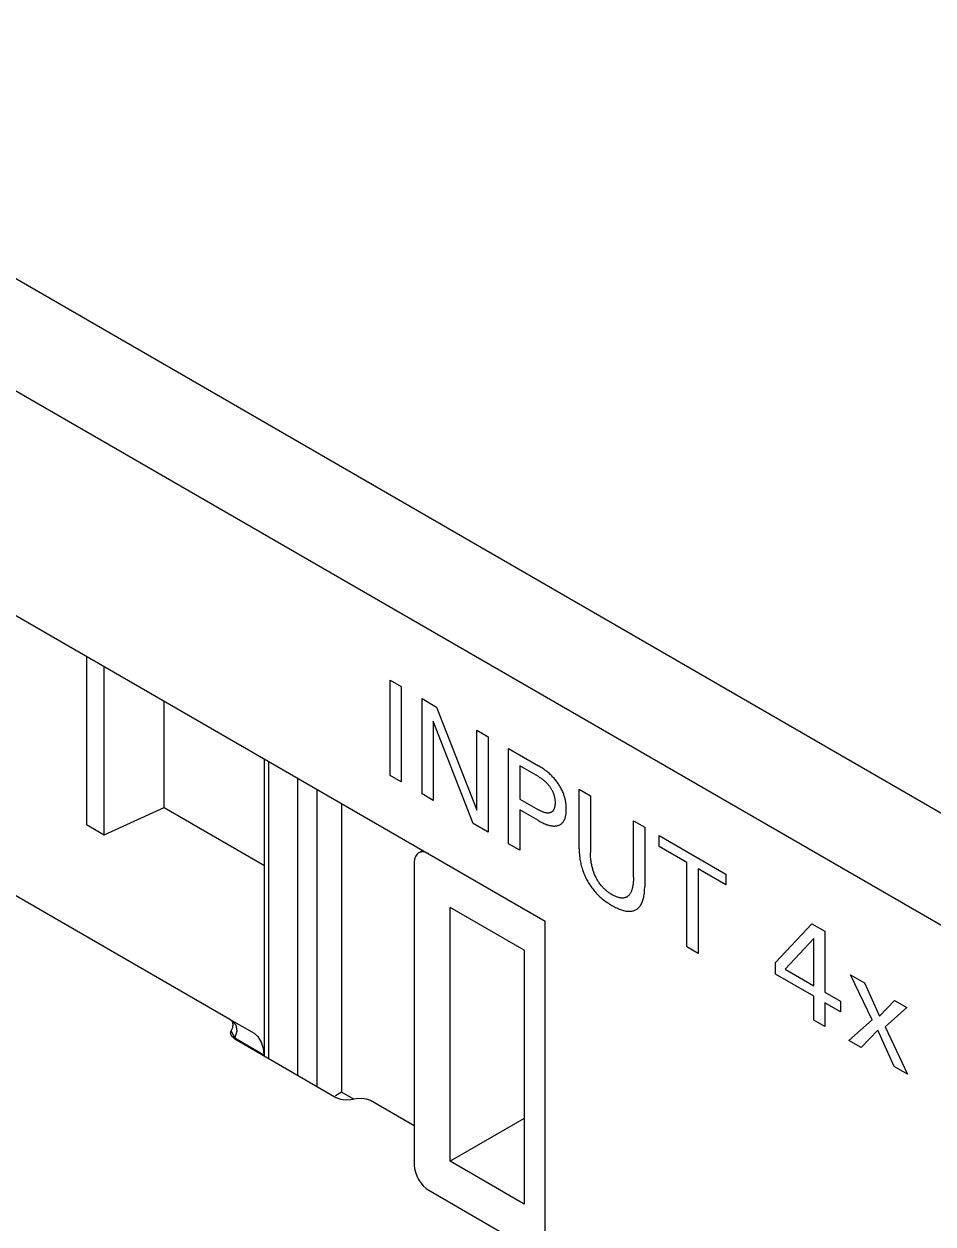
# Model space of a CAD drawing. Extents: x 0 to 420, y 0 to 297.
# Drawn here: x 180.09 to 193.33, y 154.18 to 171.65 of the extents above; entities that cross this region are included whole.
import ezdxf

# ---------------------------------------------------------------- set-up
doc = ezdxf.new("R2010")
doc.units = 0
doc.header["$LTSCALE"] = 23.1
doc.layers.add('40000_ISO', color=7, linetype='CONTINUOUS')

msp = doc.modelspace()

# ---------------------------------------------------------------- linework, layer by layer
at = {"layer": '40000_ISO', "color": 7, "linetype": 'CONTINUOUS'}
for p, q in [((197.226, 157.979), (173.538, 171.655)), ((196.519, 156.754), (172.831, 170.43)), ((177.604, 164.408), (187.68, 158.591)), ((180.998, 162.449), (180.998, 159.999)), ((181.256, 159.85), (181.256, 162.3)), ((185.418, 160.714), (185.418, 162.102)), ((185.418, 162.102), (185.582, 162.007)), ((185.582, 162.007), (185.582, 160.619)), ((185.884, 160.445), (185.884, 161.833)), ((185.884, 161.833), (186.097, 161.709)), ((182.129, 160.244), (182.129, 161.796)), ((186.097, 161.709), (186.684, 160.207)), ((186.047, 161.501), (186.047, 160.35)), ((186.627, 160.015), (186.047, 161.501)), ((186.684, 160.207), (186.684, 161.37)), ((186.684, 161.37), (186.848, 161.276)), ((186.848, 161.276), (186.848, 159.888)), ((187.143, 159.718), (187.143, 161.106)), ((187.143, 161.106), (187.58, 160.854)), ((183.591, 156.624), (183.591, 160.952)), ((183.65, 156.59), (183.65, 160.918)), ((187.307, 160.854), (187.307, 160.37)), ((187.58, 160.696), (187.307, 160.854)), ((187.596, 160.844), (187.58, 160.854)), ((187.612, 160.834), (187.596, 160.844)), ((187.627, 160.824), (187.612, 160.834)), ((187.643, 160.814), (187.627, 160.824)), ((187.659, 160.803), (187.643, 160.814)), ((187.675, 160.791), (187.659, 160.803)), ((187.691, 160.779), (187.675, 160.791)), ((187.703, 160.77), (187.691, 160.779)), ((187.715, 160.76), (187.703, 160.77)), ((187.727, 160.749), (187.715, 160.76)), ((184.074, 156.346), (184.074, 160.673)), ((185.582, 160.619), (185.418, 160.714)), ((187.58, 160.696), (187.589, 160.69)), ((187.589, 160.69), (187.599, 160.685)), ((187.599, 160.685), (187.609, 160.678)), ((187.609, 160.678), (187.618, 160.672)), ((187.618, 160.672), (187.628, 160.665)), ((187.628, 160.665), (187.637, 160.658)), ((187.637, 160.658), (187.647, 160.651)), ((187.647, 160.651), (187.654, 160.645)), ((187.654, 160.645), (187.661, 160.639)), ((187.661, 160.639), (187.669, 160.633)), ((187.669, 160.633), (187.676, 160.627)), ((187.676, 160.627), (187.683, 160.62)), ((187.683, 160.62), (187.69, 160.614)), ((187.69, 160.614), (187.697, 160.607)), ((187.697, 160.607), (187.704, 160.6)), ((187.704, 160.6), (187.71, 160.593)), ((187.71, 160.593), (187.716, 160.586)), ((187.716, 160.586), (187.722, 160.579)), ((187.722, 160.579), (187.728, 160.572)), ((187.739, 160.739), (187.727, 160.749)), ((187.751, 160.728), (187.739, 160.739)), ((187.763, 160.717), (187.751, 160.728)), ((187.774, 160.705), (187.763, 160.717)), ((187.786, 160.694), (187.774, 160.705)), ((187.796, 160.682), (187.786, 160.694)), ((187.807, 160.671), (187.796, 160.682)), ((187.817, 160.659), (187.807, 160.671)), ((187.827, 160.647), (187.817, 160.659)), ((187.837, 160.635), (187.827, 160.647)), ((187.846, 160.622), (187.837, 160.635)), ((187.856, 160.609), (187.846, 160.622)), ((187.865, 160.596), (187.856, 160.609)), ((187.874, 160.584), (187.865, 160.596)), ((187.882, 160.571), (187.874, 160.584)), ((184.357, 156.182), (184.357, 160.51)), ((186.047, 160.35), (185.884, 160.445)), ((187.728, 160.572), (187.734, 160.564)), ((187.734, 160.564), (187.74, 160.557)), ((187.74, 160.557), (187.746, 160.549)), ((187.746, 160.549), (187.751, 160.541)), ((187.751, 160.541), (187.756, 160.534)), ((187.756, 160.534), (187.761, 160.526)), ((187.761, 160.526), (187.766, 160.518)), ((187.766, 160.518), (187.77, 160.51)), ((187.77, 160.51), (187.775, 160.503)), ((187.775, 160.503), (187.779, 160.495)), ((187.779, 160.495), (187.783, 160.486)), ((187.783, 160.486), (187.787, 160.478)), ((187.787, 160.478), (187.79, 160.47)), ((187.79, 160.47), (187.794, 160.462)), ((187.794, 160.462), (187.797, 160.453)), ((187.797, 160.453), (187.8, 160.445)), ((187.8, 160.445), (187.803, 160.437)), ((187.803, 160.437), (187.805, 160.428)), ((187.805, 160.428), (187.808, 160.42)), ((187.808, 160.42), (187.81, 160.412)), ((187.81, 160.412), (187.812, 160.403)), ((187.89, 160.558), (187.882, 160.571)), ((187.898, 160.545), (187.89, 160.558)), ((187.905, 160.532), (187.898, 160.545)), ((187.913, 160.519), (187.905, 160.532)), ((187.92, 160.505), (187.913, 160.519)), ((187.926, 160.492), (187.92, 160.505)), ((187.932, 160.478), (187.926, 160.492)), ((187.938, 160.466), (187.932, 160.478)), ((187.943, 160.453), (187.938, 160.466)), ((187.948, 160.441), (187.943, 160.453)), ((187.952, 160.428), (187.948, 160.441)), ((187.956, 160.416), (187.952, 160.428)), ((187.96, 160.403), (187.956, 160.416)), ((188.174, 159.646), (188.174, 160.511)), ((188.174, 160.511), (188.338, 160.416)), ((188.338, 160.416), (188.338, 159.592)), ((181.256, 159.85), (182.129, 160.244)), ((182.129, 160.244), (183.591, 159.4)), ((184.71, 160.306), (184.71, 156.101)), ((187.307, 160.37), (187.58, 160.212)), ((187.81, 160.234), (187.808, 160.228)), ((187.812, 160.24), (187.81, 160.234)), ((187.812, 160.403), (187.814, 160.395)), ((187.814, 160.246), (187.812, 160.24)), ((187.814, 160.395), (187.816, 160.386)), ((187.816, 160.253), (187.814, 160.246)), ((187.816, 160.386), (187.817, 160.377)), ((187.817, 160.261), (187.816, 160.253)), ((187.817, 160.377), (187.818, 160.368)), ((187.818, 160.268), (187.817, 160.261)), ((187.818, 160.368), (187.819, 160.359)), ((187.819, 160.276), (187.818, 160.268)), ((187.819, 160.359), (187.82, 160.351)), ((187.82, 160.284), (187.819, 160.276)), ((187.82, 160.351), (187.821, 160.342)), ((187.821, 160.292), (187.82, 160.284)), ((187.821, 160.342), (187.821, 160.333)), ((187.821, 160.333), (187.822, 160.325)), ((187.822, 160.308), (187.821, 160.3)), ((187.821, 160.3), (187.821, 160.292)), ((187.822, 160.325), (187.822, 160.316)), ((187.822, 160.316), (187.822, 160.308)), ((187.964, 160.391), (187.96, 160.403)), ((187.967, 160.378), (187.964, 160.391)), ((187.97, 160.366), (187.967, 160.378)), ((187.973, 160.354), (187.97, 160.366)), ((187.976, 160.339), (187.973, 160.354)), ((187.978, 160.324), (187.976, 160.339)), ((187.98, 160.309), (187.978, 160.324)), ((187.982, 160.294), (187.98, 160.309)), ((187.984, 160.28), (187.982, 160.294)), ((187.985, 160.266), (187.984, 160.28)), ((187.986, 160.251), (187.985, 160.266)), ((187.986, 160.237), (187.986, 160.251)), ((187.986, 160.223), (187.986, 160.237)), ((187.307, 160.212), (187.307, 159.623)), ((187.58, 160.055), (187.307, 160.212)), ((187.589, 160.207), (187.58, 160.212)), ((187.58, 160.055), (187.596, 160.046)), ((187.599, 160.201), (187.589, 160.207)), ((187.609, 160.196), (187.599, 160.201)), ((187.619, 160.192), (187.609, 160.196)), ((187.628, 160.187), (187.619, 160.192)), ((187.638, 160.183), (187.628, 160.187)), ((187.647, 160.18), (187.638, 160.183)), ((187.655, 160.177), (187.647, 160.18)), ((187.662, 160.175), (187.655, 160.177)), ((187.669, 160.172), (187.662, 160.175)), ((187.677, 160.171), (187.669, 160.172)), ((187.684, 160.169), (187.677, 160.171)), ((187.691, 160.168), (187.684, 160.169)), ((187.698, 160.167), (187.691, 160.168)), ((187.705, 160.166), (187.698, 160.167)), ((187.711, 160.165), (187.705, 160.166)), ((187.717, 160.165), (187.711, 160.165)), ((187.723, 160.166), (187.717, 160.165)), ((187.729, 160.166), (187.723, 160.166)), ((187.735, 160.167), (187.729, 160.166)), ((187.741, 160.168), (187.735, 160.167)), ((187.746, 160.169), (187.741, 160.168)), ((187.752, 160.171), (187.746, 160.169)), ((187.757, 160.173), (187.752, 160.171)), ((187.762, 160.175), (187.757, 160.173)), ((187.766, 160.177), (187.762, 160.175)), ((187.771, 160.18), (187.766, 160.177)), ((187.775, 160.183), (187.771, 160.18)), ((187.779, 160.186), (187.775, 160.183)), ((187.783, 160.19), (187.779, 160.186)), ((187.787, 160.193), (187.783, 160.19)), ((187.791, 160.198), (187.787, 160.193)), ((187.794, 160.202), (187.791, 160.198)), ((187.797, 160.207), (187.794, 160.202)), ((187.8, 160.212), (187.797, 160.207)), ((187.803, 160.217), (187.8, 160.212)), ((187.806, 160.222), (187.803, 160.217)), ((187.808, 160.228), (187.806, 160.222)), ((187.95, 160.05), (187.954, 160.059)), ((187.954, 160.059), (187.959, 160.068)), ((187.959, 160.068), (187.963, 160.077)), ((187.963, 160.077), (187.967, 160.087)), ((187.967, 160.087), (187.97, 160.097)), ((187.97, 160.097), (187.973, 160.107)), ((187.973, 160.107), (187.976, 160.119)), ((187.976, 160.119), (187.978, 160.131)), ((187.978, 160.131), (187.981, 160.143)), ((187.981, 160.143), (187.982, 160.156)), ((187.982, 160.156), (187.984, 160.169)), ((187.984, 160.169), (187.985, 160.182)), ((187.985, 160.182), (187.986, 160.196)), ((187.986, 160.21), (187.986, 160.223)), ((187.986, 160.196), (187.986, 160.21)), ((188.964, 159.231), (188.964, 160.054)), ((188.964, 160.054), (189.128, 159.96)), ((180.998, 159.999), (181.256, 159.85)), ((186.848, 159.888), (186.627, 160.015)), ((187.596, 160.046), (187.612, 160.037)), ((187.612, 160.037), (187.628, 160.029)), ((187.628, 160.029), (187.644, 160.021)), ((187.644, 160.021), (187.66, 160.014)), ((187.66, 160.014), (187.676, 160.007)), ((187.676, 160.007), (187.692, 160.001)), ((187.692, 160.001), (187.704, 159.996)), ((187.704, 159.996), (187.716, 159.992)), ((187.716, 159.992), (187.729, 159.989)), ((187.729, 159.989), (187.741, 159.985)), ((187.741, 159.985), (187.753, 159.983)), ((187.753, 159.983), (187.764, 159.98)), ((187.764, 159.98), (187.776, 159.978)), ((187.776, 159.978), (187.788, 159.977)), ((187.788, 159.977), (187.798, 159.976)), ((187.798, 159.976), (187.809, 159.976)), ((187.809, 159.976), (187.819, 159.976)), ((187.819, 159.976), (187.829, 159.977)), ((187.829, 159.977), (187.839, 159.978)), ((187.839, 159.978), (187.848, 159.98)), ((187.848, 159.98), (187.858, 159.982)), ((187.858, 159.982), (187.867, 159.984)), ((187.867, 159.984), (187.875, 159.987)), ((187.875, 159.987), (187.883, 159.991)), ((187.883, 159.991), (187.891, 159.994)), ((187.891, 159.994), (187.899, 159.999)), ((187.899, 159.999), (187.907, 160.004)), ((187.907, 160.004), (187.914, 160.009)), ((187.914, 160.009), (187.92, 160.014)), ((187.92, 160.014), (187.927, 160.021)), ((187.927, 160.021), (187.933, 160.027)), ((187.933, 160.027), (187.939, 160.034)), ((187.939, 160.034), (187.944, 160.042)), ((187.944, 160.042), (187.95, 160.05)), ((189.128, 159.96), (189.128, 159.095)), ((183.086, 157.161), (178.665, 159.713)), ((187.307, 159.623), (187.143, 159.718)), ((189.34, 159.68), (189.34, 159.837)), ((189.34, 159.837), (190.31, 159.277)), ((185.787, 159.533), (185.775, 159.494)), ((185.807, 159.564), (185.787, 159.533)), ((185.833, 159.586), (185.807, 159.564)), ((185.833, 159.586), (185.895, 159.621)), ((185.865, 159.597), (185.833, 159.586)), ((185.902, 159.599), (185.865, 159.597)), ((185.942, 159.59), (185.902, 159.599)), ((185.983, 159.571), (185.942, 159.59)), ((188.174, 159.646), (188.174, 159.626)), ((188.174, 159.626), (188.174, 159.605)), ((188.174, 159.605), (188.175, 159.584)), ((188.175, 159.584), (188.177, 159.563)), ((188.177, 159.563), (188.179, 159.541)), ((188.179, 159.541), (188.181, 159.52)), ((188.338, 159.575), (188.338, 159.592)), ((188.339, 159.558), (188.338, 159.575)), ((188.339, 159.54), (188.339, 159.558)), ((188.34, 159.522), (188.339, 159.54)), ((189.743, 159.447), (189.34, 159.68)), ((185.775, 159.494), (185.771, 159.448)), ((185.771, 159.448), (185.771, 155.039)), ((188.181, 159.52), (188.184, 159.498)), ((188.184, 159.498), (188.187, 159.476)), ((188.187, 159.476), (188.191, 159.456)), ((188.191, 159.456), (188.195, 159.437)), ((188.195, 159.437), (188.199, 159.417)), ((188.199, 159.417), (188.204, 159.397)), ((188.204, 159.397), (188.21, 159.377)), ((188.21, 159.377), (188.216, 159.357)), ((188.216, 159.357), (188.222, 159.337)), ((188.342, 159.505), (188.34, 159.522)), ((188.344, 159.486), (188.342, 159.505)), ((188.346, 159.468), (188.344, 159.486)), ((188.348, 159.454), (188.346, 159.468)), ((188.35, 159.44), (188.348, 159.454)), ((188.353, 159.425), (188.35, 159.44)), ((188.356, 159.411), (188.353, 159.425)), ((188.359, 159.396), (188.356, 159.411)), ((188.362, 159.382), (188.359, 159.396)), ((188.366, 159.367), (188.362, 159.382)), ((188.37, 159.352), (188.366, 159.367)), ((189.743, 158.217), (189.743, 159.447)), ((188.222, 159.337), (188.229, 159.316)), ((188.229, 159.316), (188.235, 159.3)), ((188.235, 159.3), (188.242, 159.283)), ((188.242, 159.283), (188.249, 159.266)), ((188.249, 159.266), (188.256, 159.249)), ((188.256, 159.249), (188.264, 159.233)), ((188.264, 159.233), (188.272, 159.216)), ((188.272, 159.216), (188.281, 159.2)), ((188.281, 159.2), (188.289, 159.183)), ((188.289, 159.183), (188.298, 159.167)), ((188.374, 159.339), (188.37, 159.352)), ((188.378, 159.326), (188.374, 159.339)), ((188.383, 159.312), (188.378, 159.326)), ((188.387, 159.299), (188.383, 159.312)), ((188.392, 159.285), (188.387, 159.299)), ((188.398, 159.272), (188.392, 159.285)), ((188.404, 159.258), (188.398, 159.272)), ((188.41, 159.245), (188.404, 159.258)), ((188.415, 159.234), (188.41, 159.245)), ((188.42, 159.223), (188.415, 159.234)), ((188.426, 159.212), (188.42, 159.223)), ((188.432, 159.201), (188.426, 159.212)), ((188.438, 159.19), (188.432, 159.201)), ((188.445, 159.179), (188.438, 159.19)), ((188.964, 159.197), (188.963, 159.18)), ((188.964, 159.231), (188.964, 159.214)), ((188.964, 159.214), (188.964, 159.197)), ((189.907, 159.352), (189.907, 158.122)), ((190.31, 159.12), (189.907, 159.352)), ((190.31, 159.277), (190.31, 159.12)), ((188.298, 159.167), (188.308, 159.151)), ((188.308, 159.151), (188.318, 159.136)), ((188.318, 159.136), (188.328, 159.12)), ((188.328, 159.12), (188.338, 159.105)), ((188.338, 159.105), (188.348, 159.09)), ((188.348, 159.09), (188.359, 159.075)), ((188.359, 159.075), (188.37, 159.061)), ((188.37, 159.061), (188.382, 159.046)), ((188.382, 159.046), (188.393, 159.033)), ((188.393, 159.033), (188.407, 159.016)), ((188.407, 159.016), (188.421, 159.001)), ((188.451, 159.168), (188.445, 159.179)), ((188.458, 159.158), (188.451, 159.168)), ((188.465, 159.147), (188.458, 159.158)), ((188.472, 159.137), (188.465, 159.147)), ((188.48, 159.127), (188.472, 159.137)), ((188.487, 159.118), (188.48, 159.127)), ((188.495, 159.108), (188.487, 159.118)), ((188.503, 159.099), (188.495, 159.108)), ((188.511, 159.09), (188.503, 159.099)), ((188.519, 159.081), (188.511, 159.09)), ((188.528, 159.072), (188.519, 159.081)), ((188.536, 159.064), (188.528, 159.072)), ((188.545, 159.056), (188.536, 159.064)), ((188.553, 159.048), (188.545, 159.056)), ((188.564, 159.038), (188.553, 159.048)), ((188.575, 159.029), (188.564, 159.038)), ((188.585, 159.021), (188.575, 159.029)), ((188.596, 159.013), (188.585, 159.021)), ((188.607, 159.005), (188.596, 159.013)), ((188.925, 159.01), (188.92, 159.001)), ((188.929, 159.018), (188.925, 159.01)), ((188.933, 159.027), (188.929, 159.018)), ((188.937, 159.037), (188.933, 159.027)), ((188.94, 159.047), (188.937, 159.037)), ((188.944, 159.058), (188.94, 159.047)), ((188.947, 159.069), (188.944, 159.058)), ((188.95, 159.08), (188.947, 159.069)), ((188.952, 159.092), (188.95, 159.08)), ((188.954, 159.103), (188.952, 159.092)), ((188.956, 159.115), (188.954, 159.103)), ((188.959, 159.131), (188.956, 159.115)), ((188.96, 159.147), (188.959, 159.131)), ((188.962, 159.163), (188.96, 159.147)), ((188.963, 159.18), (188.962, 159.163)), ((189.123, 158.996), (189.125, 159.016)), ((189.125, 159.016), (189.126, 159.035)), ((189.126, 159.035), (189.127, 159.055)), ((189.127, 159.055), (189.128, 159.075)), ((189.128, 159.075), (189.128, 159.095)), ((188.421, 159.001), (188.436, 158.986)), ((188.436, 158.986), (188.45, 158.971)), ((188.45, 158.971), (188.465, 158.957)), ((188.465, 158.957), (188.48, 158.943)), ((188.48, 158.943), (188.495, 158.93)), ((188.495, 158.93), (188.51, 158.917)), ((188.51, 158.917), (188.528, 158.903)), ((188.528, 158.903), (188.545, 158.889)), ((188.545, 158.889), (188.563, 158.876)), ((188.563, 158.876), (188.58, 158.864)), ((188.58, 158.864), (188.598, 158.852)), ((188.598, 158.852), (188.615, 158.841)), ((188.618, 158.997), (188.607, 159.005)), ((188.615, 158.841), (188.633, 158.83)), ((188.629, 158.99), (188.618, 158.997)), ((188.64, 158.983), (188.629, 158.99)), ((188.652, 158.977), (188.64, 158.983)), ((188.663, 158.97), (188.652, 158.977)), ((188.674, 158.964), (188.663, 158.97)), ((188.685, 158.959), (188.674, 158.964)), ((188.696, 158.954), (188.685, 158.959)), ((188.707, 158.949), (188.696, 158.954)), ((188.718, 158.944), (188.707, 158.949)), ((188.729, 158.94), (188.718, 158.944)), ((188.74, 158.937), (188.729, 158.94)), ((188.75, 158.934), (188.74, 158.937)), ((188.759, 158.932), (188.75, 158.934)), ((188.767, 158.93), (188.759, 158.932)), ((188.776, 158.929), (188.767, 158.93)), ((188.784, 158.928), (188.776, 158.929)), ((188.792, 158.927), (188.784, 158.928)), ((188.8, 158.927), (188.792, 158.927)), ((188.808, 158.927), (188.8, 158.927)), ((188.816, 158.928), (188.808, 158.927)), ((188.824, 158.929), (188.816, 158.928)), ((188.831, 158.93), (188.824, 158.929)), ((188.838, 158.932), (188.831, 158.93)), ((188.845, 158.934), (188.838, 158.932)), ((188.852, 158.937), (188.845, 158.934)), ((188.858, 158.94), (188.852, 158.937)), ((188.865, 158.943), (188.858, 158.94)), ((188.871, 158.947), (188.865, 158.943)), ((188.877, 158.951), (188.871, 158.947)), ((188.883, 158.956), (188.877, 158.951)), ((188.888, 158.961), (188.883, 158.956)), ((188.893, 158.966), (188.888, 158.961)), ((188.899, 158.972), (188.893, 158.966)), ((188.905, 158.979), (188.899, 158.972)), ((188.91, 158.986), (188.905, 158.979)), ((188.915, 158.994), (188.91, 158.986)), ((188.92, 159.001), (188.915, 158.994)), ((189.072, 158.83), (189.079, 158.842)), ((189.079, 158.842), (189.086, 158.854)), ((189.086, 158.854), (189.092, 158.868)), ((189.092, 158.868), (189.097, 158.881)), ((189.097, 158.881), (189.102, 158.896)), ((189.102, 158.896), (189.106, 158.911)), ((189.106, 158.911), (189.11, 158.926)), ((189.11, 158.926), (189.114, 158.941)), ((189.114, 158.941), (189.117, 158.959)), ((189.117, 158.959), (189.12, 158.978)), ((189.12, 158.978), (189.123, 158.996)), ((186.292, 155.095), (186.292, 158.79)), ((187.371, 158.167), (186.292, 158.79)), ((188.633, 158.83), (188.651, 158.82)), ((188.651, 158.82), (188.668, 158.81)), ((188.668, 158.81), (188.686, 158.8)), ((188.686, 158.8), (188.704, 158.791)), ((188.704, 158.791), (188.721, 158.783)), ((188.721, 158.783), (188.739, 158.775)), ((188.739, 158.775), (188.756, 158.767)), ((188.756, 158.767), (188.774, 158.761)), ((188.774, 158.761), (188.791, 158.755)), ((188.791, 158.755), (188.806, 158.75)), ((188.806, 158.75), (188.821, 158.746)), ((188.821, 158.746), (188.836, 158.742)), ((188.836, 158.742), (188.851, 158.739)), ((188.851, 158.739), (188.866, 158.737)), ((188.866, 158.737), (188.88, 158.736)), ((188.88, 158.736), (188.894, 158.735)), ((188.894, 158.735), (188.908, 158.735)), ((188.908, 158.735), (188.92, 158.736)), ((188.92, 158.736), (188.931, 158.737)), ((188.931, 158.737), (188.942, 158.738)), ((188.942, 158.738), (188.953, 158.741)), ((188.953, 158.741), (188.963, 158.744)), ((188.963, 158.744), (188.974, 158.747)), ((188.974, 158.747), (188.984, 158.751)), ((188.984, 158.751), (188.994, 158.755)), ((188.994, 158.755), (189.003, 158.76)), ((189.003, 158.76), (189.012, 158.766)), ((189.012, 158.766), (189.021, 158.772)), ((189.021, 158.772), (189.029, 158.779)), ((189.029, 158.779), (189.037, 158.786)), ((189.037, 158.786), (189.045, 158.794)), ((189.045, 158.794), (189.052, 158.802)), ((189.052, 158.802), (189.059, 158.811)), ((189.059, 158.811), (189.066, 158.82)), ((189.066, 158.82), (189.072, 158.83)), ((187.68, 153.692), (187.68, 158.591)), ((191.033, 157.987), (191.563, 158.554)), ((191.563, 158.554), (191.753, 158.444)), ((191.592, 158.34), (191.173, 157.89)), ((191.592, 157.648), (191.592, 158.34)), ((191.753, 158.444), (191.753, 157.555)), ((187.371, 158.167), (187.371, 154.472)), ((189.907, 158.122), (189.743, 158.217)), ((191.033, 157.819), (191.033, 157.987)), ((191.592, 157.497), (191.033, 157.819)), ((191.173, 157.89), (191.592, 157.648)), ((192.126, 157.808), (192.328, 157.691)), ((192.44, 157.154), (192.126, 157.808)), ((192.328, 157.691), (192.546, 157.208)), ((191.592, 157.149), (191.592, 157.497)), ((191.753, 157.555), (191.98, 157.424)), ((192.546, 157.208), (192.766, 157.438)), ((192.766, 157.438), (192.944, 157.336)), ((191.753, 157.404), (191.753, 157.056)), ((191.98, 157.272), (191.753, 157.404)), ((191.98, 157.424), (191.98, 157.272)), ((192.944, 157.336), (192.629, 157.054)), ((183.121, 157.129), (183.086, 157.161)), ((183.113, 157.145), (183.171, 157.081)), ((183.113, 157.145), (183.438, 156.958)), ((183.134, 157.087), (183.121, 157.129)), ((183.127, 157.041), (183.134, 157.087)), ((191.753, 157.056), (191.592, 157.149)), ((192.103, 156.854), (192.44, 157.154)), ((183.096, 156.958), (183.106, 156.993)), ((183.097, 156.952), (183.096, 156.958)), ((183.114, 156.911), (183.097, 156.952)), ((183.106, 156.993), (183.127, 157.041)), ((183.106, 156.993), (183.117, 156.964)), ((183.155, 156.876), (183.114, 156.911)), ((183.117, 156.964), (183.134, 156.929)), ((183.134, 156.929), (183.155, 156.89)), ((183.186, 156.988), (183.155, 156.89)), ((183.171, 157.081), (183.186, 156.988)), ((183.438, 156.958), (183.491, 156.91)), ((183.491, 156.91), (183.539, 156.83)), ((192.522, 157.004), (192.283, 156.75)), ((192.762, 156.474), (192.522, 157.004)), ((192.629, 157.054), (192.957, 156.361)), ((183.155, 156.89), (183.579, 156.645)), ((183.155, 156.876), (184.64, 156.019)), ((183.539, 156.83), (183.568, 156.74)), ((183.568, 156.74), (183.579, 156.645)), ((192.283, 156.75), (192.103, 156.854)), ((192.957, 156.361), (192.762, 156.474)), ((184.71, 156.101), (184.622, 156.05)), ((184.889, 155.998), (184.71, 156.101)), ((184.7, 155.995), (184.64, 156.019)), ((184.77, 155.985), (184.7, 155.995)), ((184.842, 155.991), (184.77, 155.985)), ((184.926, 156.003), (184.842, 155.991)), ((185.005, 156.007), (184.926, 156.003)), ((185.077, 155.999), (185.005, 156.007)), ((185.133, 155.979), (185.077, 155.999)), ((185.771, 155.611), (185.133, 155.979)), ((187.371, 155.718), (186.292, 155.095)), ((185.771, 155.039), (185.775, 154.989)), ((185.775, 154.989), (185.787, 154.936)), ((187.371, 154.472), (186.292, 155.095)), ((185.787, 154.936), (185.807, 154.882)), ((185.807, 154.882), (185.833, 154.83)), ((185.833, 154.83), (185.865, 154.781)), ((185.865, 154.781), (185.902, 154.737)), ((185.902, 154.737), (185.942, 154.7)), ((185.942, 154.7), (185.983, 154.672)), ((185.983, 154.672), (196.519, 148.589))]:
    msp.add_line(p, q, dxfattribs=at)

doc.saveas('drawing.dxf')
